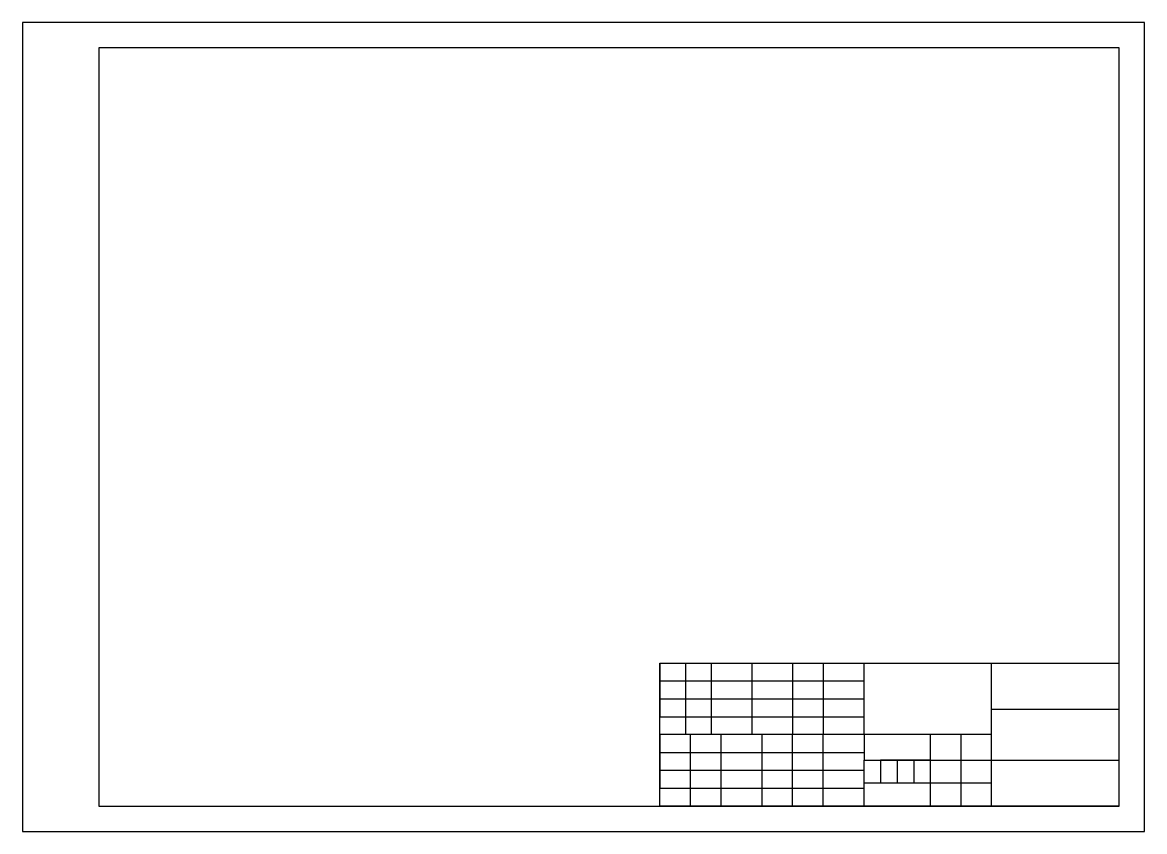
# Model space of a CAD drawing. Header units: millimetres. Extents: x 988 to 1428, y 2496 to 2813.
import ezdxf

# ---------------------------------------------------------------- set-up
doc = ezdxf.new("R2010")
doc.units = ezdxf.units.MM
doc.layers.add('图框', color=255, linetype='Continuous', lineweight=25)

msp = doc.modelspace()

# ---------------------------------------------------------------- linework, layer by layer
at = {"layer": '图框'}
for p, q in [((1418.08, 2802.56), (1018.08, 2802.56)), ((1018.08, 2802.56), (1018.08, 2505.56)), ((1418.08, 2505.56), (1418.08, 2802.56)), ((1238.08, 2505.56), (1238.08, 2561.56)), ((1238.08, 2561.56), (1418.08, 2561.56)), ((1238.08, 2561.56), (1248.08, 2561.56)), ((1238.08, 2561.56), (1238.08, 2554.56)), ((1248.08, 2561.56), (1248.08, 2533.56)), ((1248.08, 2561.56), (1258.08, 2561.56)), ((1258.08, 2561.56), (1258.08, 2533.56)), ((1258.08, 2561.56), (1274.08, 2561.56)), ((1274.08, 2561.56), (1274.08, 2533.56)), ((1274.08, 2561.56), (1290.08, 2561.56)), ((1290.08, 2561.56), (1290.08, 2533.56)), ((1290.08, 2561.56), (1302.08, 2561.56)), ((1302.08, 2561.56), (1302.08, 2533.56)), ((1318.08, 2533.56), (1318.08, 2561.56)), ((1368.08, 2543.56), (1368.08, 2561.56)), ((1418.08, 2561.56), (1418.08, 2561.56)), ((1238.08, 2554.56), (1318.08, 2554.56)), ((1238.08, 2554.56), (1238.08, 2547.56)), ((1238.08, 2547.56), (1318.08, 2547.56)), ((1238.08, 2547.56), (1238.08, 2540.56)), ((1368.08, 2523.56), (1368.08, 2543.56)), ((1368.08, 2543.56), (1418.08, 2543.56)), ((1238.08, 2540.56), (1318.08, 2540.56)), ((1318.08, 2533.56), (1238.08, 2533.56)), ((1238.08, 2533.56), (1238.08, 2533.56)), ((1238.08, 2533.56), (1238.08, 2526.56)), ((1250.08, 2505.56), (1250.08, 2533.56)), ((1262.08, 2505.56), (1262.08, 2533.56)), ((1278.08, 2505.56), (1278.08, 2533.56)), ((1290.08, 2505.56), (1290.08, 2533.56)), ((1302.08, 2505.56), (1302.08, 2533.56)), ((1368.08, 2533.56), (1318.08, 2533.56)), ((1318.08, 2533.56), (1318.08, 2523.56)), ((1356.08, 2533.56), (1344.08, 2533.56)), ((1344.08, 2533.56), (1344.08, 2505.56)), ((1368.08, 2533.56), (1356.08, 2533.56)), ((1356.08, 2533.56), (1356.08, 2505.56)), ((1368.08, 2523.56), (1368.08, 2533.56)), ((1238.08, 2526.56), (1318.08, 2526.56)), ((1238.08, 2526.56), (1238.08, 2519.56)), ((1318.08, 2505.56), (1318.08, 2523.56)), ((1318.08, 2523.56), (1368.08, 2523.56)), ((1331.08, 2523.56), (1324.58, 2523.56)), ((1324.58, 2523.56), (1324.58, 2514.56)), ((1337.58, 2523.56), (1331.08, 2523.56)), ((1331.08, 2523.56), (1331.08, 2514.56)), ((1344.08, 2523.56), (1337.58, 2523.56)), ((1337.58, 2523.56), (1337.58, 2514.56)), ((1368.08, 2505.56), (1368.08, 2523.56)), ((1368.08, 2523.56), (1418.08, 2523.56)), ((1238.08, 2519.56), (1318.08, 2519.56)), ((1238.08, 2519.56), (1238.08, 2512.56)), ((1238.08, 2512.56), (1318.08, 2512.56)), ((1368.08, 2514.56), (1318.08, 2514.56)), ((1368.08, 2505.56), (1368.08, 2514.56)), ((1018.08, 2505.56), (1418.08, 2505.56)), ((1418.08, 2505.56), (1238.08, 2505.56)), ((1238.08, 2505.56), (1250.08, 2505.56)), ((1250.08, 2505.56), (1262.08, 2505.56)), ((1262.08, 2505.56), (1278.08, 2505.56)), ((1278.08, 2505.56), (1290.08, 2505.56)), ((1290.08, 2505.56), (1302.08, 2505.56)), ((1368.08, 2505.56), (1318.08, 2505.56)), ((1418.08, 2505.56), (1368.08, 2505.56))]:
    msp.add_line(p, q, dxfattribs=at)
msp.add_lwpolyline([(988.08, 2495.56), (1428.08, 2495.56), (1428.08, 2812.56), (988.08, 2812.56)], close=True, dxfattribs=at)

doc.saveas('drawing.dxf')
